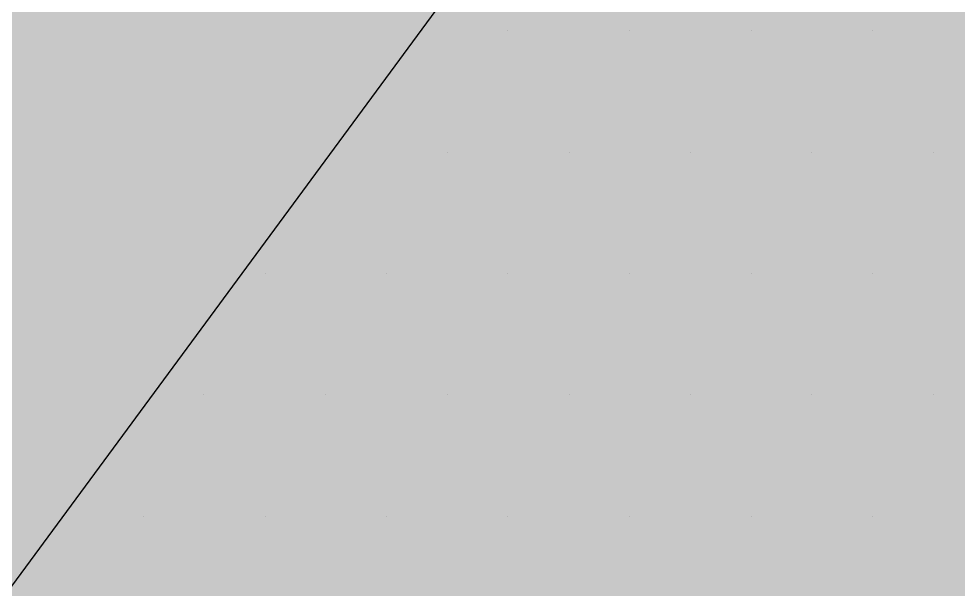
# Paper-space layout 'Layout1' of a CAD drawing. Extents: x -43 to 2298, y -18 to 768.
# Drawn here: x 145.6691 to 146.0948, y 269.5882 to 269.8467 of the extents above; entities that cross this region are included whole.
import ezdxf

# ---------------------------------------------------------------- set-up
doc = ezdxf.new("R2010")
doc.units = 0
doc.header["$LTSCALE"] = 2
doc.linetypes.add('CACHEX2', pattern=[0.75, 0.5, -0.25])
doc.layers.add('CARTOUCHE', color=7, linetype='Continuous')
doc.layers.add('LOGO', color=7, linetype='Continuous')

# ---------------------------------------------------------------- blocks, each defined once
blk = doc.blocks.new('A$C715108E3')
at = {"layer": 'LOGO', "color": 131}
for p, q in [((-0.22452, -0.30473), (-0.22452, -0.30473)), ((-0.15874, -0.30473), (-0.15874, -0.30473)), ((-0.06672, -0.30473), (-0.06672, -0.30473)), ((0.02511, -0.30473), (0.02511, -0.30473)), ((0.11657, -0.30473), (0.11657, -0.30473)), ((-0.29199, -0.39713), (-0.29199, -0.39713)), ((-0.20428, -0.39713), (-0.20428, -0.39713)), ((-0.11245, -0.39713), (-0.11245, -0.39713)), ((-0.02099, -0.39713), (-0.02099, -0.39713)), ((0.07084, -0.39713), (0.07084, -0.39713)), ((0.16267, -0.39713), (0.16267, -0.39713)), ((-0.35946, -0.4884), (-0.35946, -0.4884)), ((-0.34184, -0.4884), (-0.34184, -0.4884)), ((-0.25076, -0.4884), (-0.25076, -0.4884)), ((-0.15874, -0.4884), (-0.15874, -0.4884)), ((-0.06672, -0.4884), (-0.06672, -0.4884)), ((0.02511, -0.4884), (0.02511, -0.4884)), ((0.11657, -0.4884), (0.11657, -0.4884)), ((-0.42693, -0.57986), (-0.42693, -0.57986)), ((-0.38832, -0.57986), (-0.38832, -0.57986)), ((-0.2963, -0.57986), (-0.2963, -0.57986)), ((-0.20428, -0.57986), (-0.20428, -0.57986)), ((-0.11245, -0.57986), (-0.11245, -0.57986)), ((-0.02099, -0.57986), (-0.02099, -0.57986)), ((0.07084, -0.57986), (0.07084, -0.57986)), ((0.16267, -0.57986), (0.16267, -0.57986)), ((-0.49477, -0.67244), (-0.49477, -0.67244)), ((-0.43386, -0.67244), (-0.43386, -0.67244)), ((-0.34184, -0.67244), (-0.34184, -0.67244)), ((-0.25076, -0.67244), (-0.25076, -0.67244)), ((-0.15874, -0.67244), (-0.15874, -0.67244)), ((-0.06672, -0.67244), (-0.06672, -0.67244)), ((0.02511, -0.67244), (0.02511, -0.67244)), ((0.11657, -0.67244), (0.11657, -0.67244))]:
    blk.add_line(p, q, dxfattribs=at)
blk.add_lwpolyline([(3.90513, -3.75876), (-0.4601, -3.27486), (1.27628, -0.84167), (0, 0), (-1.71015, -2.32205), (-3.52281, 1.63237), (-4.39072, 1.93823), (-5.48783, 2.04018), (-2.8588, -3.82735), (-4.46718, -5.91982), (-4.82439, -3.2921), (-5.15611, -2.88316), (-5.6923, -1.5053), (-6.71314, -2.85843), (-7.40263, -1.30177), (-8.49994, -2.7561), (-7.81101, -4.41452), (-9.16413, -6.22549)], dxfattribs=at)
blk = doc.blocks.new('A$C581E6685')
at = {"layer": 'LOGO', "color": 32, "linetype": 'CACHEX2', "ltscale": 1.5}
blk.add_ellipse((-38.05384, 23.81385), major_axis=(-19.03106, -3.53396), ratio=0.590567, dxfattribs=at)
at = {"layer": 'LOGO', "color": 32}
blk.add_ellipse((-37.61436, 23.84992), major_axis=(-13.57677, -4.28389), ratio=0.791971, dxfattribs=at)
at = {"layer": 'CARTOUCHE'}
blk.add_blockref('A$C715108E3', (-31.67392, 36.3189), dxfattribs=at)

psp = doc.layouts.get("Layout1")

# ---------------------------------------------------------------- hatches: boundary and pattern name
at = {"layer": 'CARTOUCHE', "true_color": 0xffffff}
h = psp.add_hatch(color=7, dxfattribs=at)
h.dxf.hatch_style = 1
edge = h.paths.add_edge_path()
edge.add_spline(control_points=[(127.71967, 272.47485), (127.71967, 261.58368), (127.71967, 250.69252), (127.71967, 246.85252), (131.55967, 246.85252), (177.09893, 246.85252), (222.6382, 246.85252), (226.4782, 246.85252), (226.4782, 250.69252), (226.4782, 261.58368), (226.4782, 272.47485), (226.4782, 276.31485), (222.6382, 276.31485), (177.09893, 276.31485), (131.55967, 276.31485), (127.71967, 276.31485), (127.71967, 272.47485)], knot_values=[0, 0, 0, 1, 1, 2.570796, 2.570796, 3.570796, 3.570796, 5.141593, 5.141593, 6.141593, 6.141593, 7.712389, 7.712389, 8.712389, 8.712389, 10.283185, 10.283185, 10.283185], weights=[1, 1, 1, 0.707107, 1, 1, 1, 0.707107, 1, 1, 1, 0.707107, 1, 1, 1, 0.707107, 1], degree=2, periodic=0)

# ---------------------------------------------------------------- linework, layer by layer
at = {"layer": 'CARTOUCHE'}
psp.add_rational_spline([(127.71967, 272.47485), (127.71967, 261.58368), (127.71967, 250.69252), (127.71967, 246.85252), (131.55967, 246.85252), (177.09893, 246.85252), (222.6382, 246.85252), (226.4782, 246.85252), (226.4782, 250.69252), (226.4782, 261.58368), (226.4782, 272.47485), (226.4782, 276.31485), (222.6382, 276.31485), (177.09893, 276.31485), (131.55967, 276.31485), (127.71967, 276.31485), (127.71967, 272.47485)], [1, 1, 1, 0.707106781187, 1, 1, 1, 0.707106781187, 1, 1, 1, 0.707106781187, 1, 1, 1, 0.707106781187, 1], degree=2, knots=[0, 0, 0, 1, 1, 2.570796, 2.570796, 3.570796, 3.570796, 5.141593, 5.141593, 6.141593, 6.141593, 7.712389, 7.712389, 8.712389, 8.712389, 10.283185, 10.283185, 10.283185], dxfattribs=at)

# ---------------------------------------------------------------- block references
at = {"layer": 'CARTOUCHE', "xscale": 0.6, "yscale": 0.6, "zscale": 0.6}
psp.add_blockref('A$C581E6685', (164.99041, 248.2331), dxfattribs=at)

doc.saveas('drawing.dxf')
